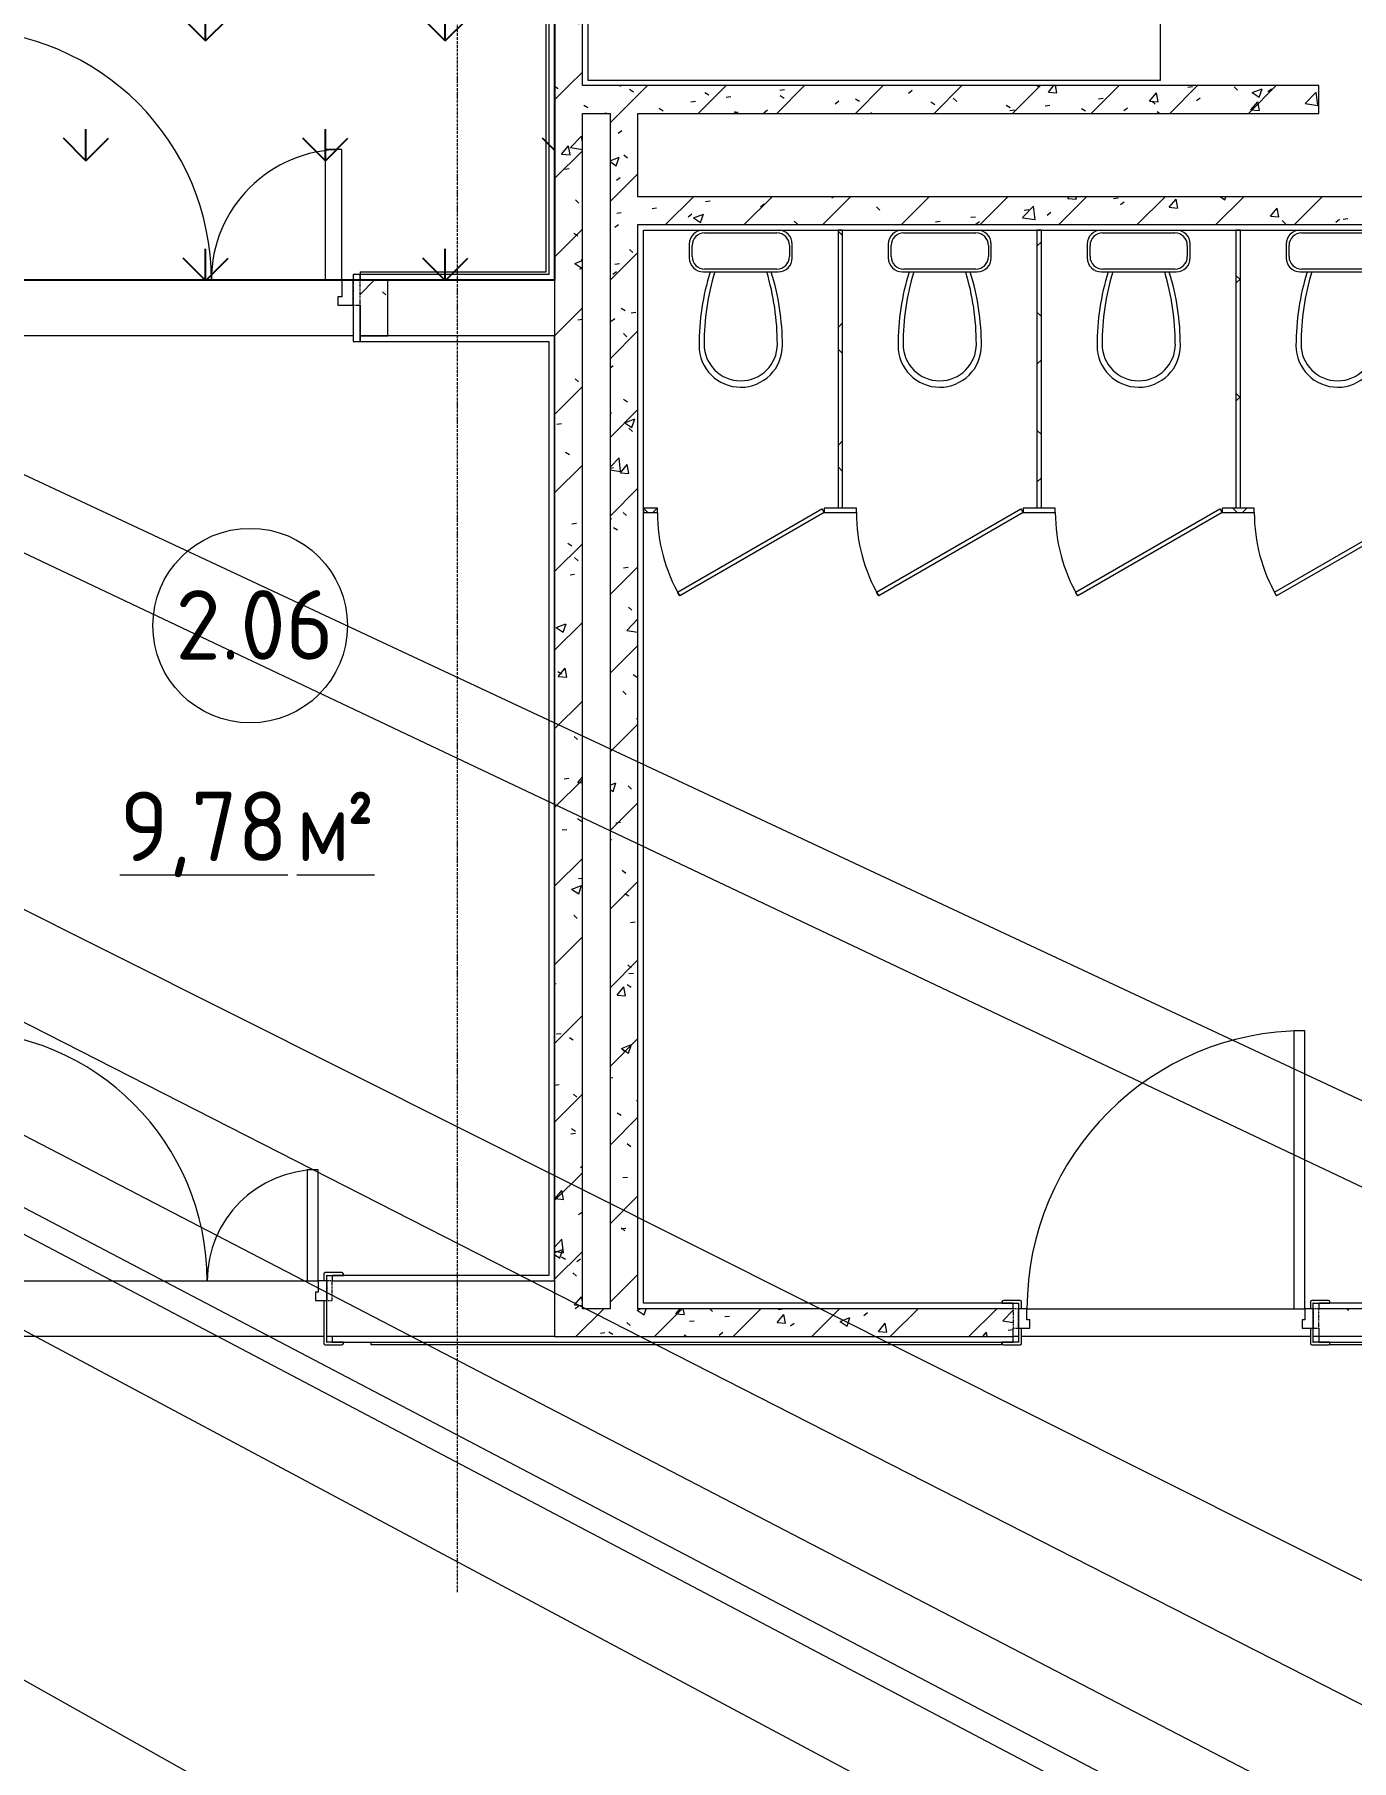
# Model space of a CAD drawing. Header units: millimetres. Extents: x -584918 to 2941280, y 3000189 to 4229862.
# Drawn here: x 174390 to 179129, y 3839241 to 3845449 of the extents above; entities that cross this region are included whole.
import ezdxf

# ---------------------------------------------------------------- set-up
doc = ezdxf.new("R2010")
doc.units = ezdxf.units.MM
doc.linetypes.add('ASVP_Невидимые', pattern=[5, 3, -2])
doc.linetypes.add('ASVP_Осевая', pattern=[14, 10, -2, 0, -2])
for name, color, linetype, lineweight in [('Двери', 7, 'Continuous', 0), ('Линии', 7, 'Continuous', 0), ('Марки помещений', 7, 'Continuous', 0), ('Обобщенные модели', 7, 'Continuous', 0), ('Перекрытие', 7, 'Continuous', 0), ('Сантехника', 7, 'Continuous', 0), ('Стены внутренние', 7, 'Continuous', 0), ('Стены наружные', 7, 'Continuous', 0), ('Стены несущие', 7, 'Continuous', 0), ('Стены отделка', 7, 'Continuous', 0), ('Стены перегородки', 7, 'Continuous', 0), ('экспертиза ДУ пояснения', 6, 'Continuous', 0), ('экспертиза условные обозначения', 1, 'Continuous', 0)]:
    doc.layers.add(name, color=color, linetype=linetype, lineweight=lineweight)
doc.styles.add('GOST Common_2', font='', dxfattribs={"height": 500})
doc.styles.add('GOST Common_3', font='', dxfattribs={"width": 0.9, "height": 500})
doc.styles.get('GOST Common_2').set_extended_font_data('GOST Common')
doc.styles.get('GOST Common_3').set_extended_font_data('GOST Common')
pattern_1 = [(45, (184030.3, 3824416.36), (-141.4214, 141.4214), [])]
pattern_2 = [(50, (184030.3, 3824416.36), (364.368, -31.8783), [38.1, -419.1]), (355, (184030.3, 3824416.36), (-70.486, 382.1133), [30.48, -335.28]), (100.451, (184060.67, 3824413.7), (293.885, 350.2334), [32.38, -356.18]), (46.184, (184030.3, 3824517.96), (542.1585, -84.086), [57.15, -628.65]), (96.636, (184075.5, 3824510.96), (474.805, 494.855), [48.57, -534.27]), (351.184, (184030.3, 3824517.96), (474.81, 494.85), [45.72, -502.92]), (21, (184081.1, 3824492.56), (303.2285, -204.5305), [38.1, -419.1]), (326, (184081.1, 3824492.56), (123.604, 368.376), [30.48, -335.28]), (71.451, (184106.37, 3824475.52), (426.834, 163.8427), [32.38, -356.18]), (37.5, (184030.3, 3824416.36), (6.17665, 169.11015), [16.764, -314.452, 16.764, -323.596, -336.55]), (37.5, (184030.3, 3824416.36), (6.17665, 169.11015), [-671.576, 16.764, -319.786]), (7.5, (184030.3, 3824416.36), (133.6389, 200.3615), [16.764, -177.292, 16.764, -306.832, -128.27]), (7.5, (184030.3, 3824416.36), (133.6389, 200.3615), [-517.652, 16.764, -111.506]), (327.5, (183917.02, 3824416.36), (271.1818, -11.4584), [16.764, -110.236, 16.764, -379.476, -525.78]), (327.5, (183917.02, 3824416.36), (271.1818, -11.4584), [-523.24, 16.764, -509.016]), (317.5, (183866.22, 3824416.36), (296.2585, 50.8528), [16.764, -148.336, 16.764, -246.38, -373.38]), (317.5, (183866.22, 3824416.36), (296.2585, 50.8528), [-428.244, 16.764, -356.616])]
pattern_3 = [(45, (184030.3, 3824416.36), (-212.132, 212.132), []), (135, (184030.3, 3824416.36), (-212.132, -212.132), [])]

# ---------------------------------------------------------------- blocks, each defined once
blk = doc.blocks.new('ASVP_ДверьДеревянная_1 полотно - Санузел 1000х2000h_полотно_ Г Л _950 в свету_-7525979-АР Этаж 02')
at = {"layer": 'Двери', "lineweight": 18}
for p, q in [((500, 1050), (460, 1050)), ((460, 1050), (460, 50)), ((500, 50), (500, 1050)), ((-500, 50), (-530, 50)), ((-530, 50), (-530, -20)), ((-500, 10), (-500, 50)), ((-490, 10), (-500, 10)), ((-490, -20), (-490, 10)), ((460, 50), (500, 50)), ((500, 10), (490, 10)), ((490, 10), (490, -20)), ((530, 50), (500, 50)), ((500, 50), (500, 10)), ((530, -20), (530, 50)), ((-530, -20), (-490, -20)), ((490, -20), (530, -20))]:
    blk.add_line(p, q, dxfattribs=at)
at = {"layer": 'Двери', "linetype": 'ASVP_Невидимые', "lineweight": 18}
for p, q in [((-530, 50), (-550, 50)), ((-550, 50), (-550, -20)), ((-530, -20), (-530, 50)), ((550, 50), (530, 50)), ((530, 50), (530, -20)), ((550, -20), (550, 50)), ((-550, -20), (-530, -20)), ((530, -20), (550, -20))]:
    blk.add_line(p, q, dxfattribs=at)
at = {"layer": 'Двери'}
blk.add_arc((500, 50), 1000, 90, 180, dxfattribs=at)
blk = doc.blocks.new('ASVP_НАЛИЧНИК МДФ_Двери - Наличник дверной МДФ-V8-АР Этаж 02')
at = {"layer": 'Обобщенные модели'}
h = blk.add_hatch(dxfattribs=at)
h.set_pattern_fill('FP_7', color=256, style=0, pattern_type=2)
h.set_pattern_definition([(216.87, (5735.7, -15912.83), (1249.4985, 833.00223), [208.25, -1874.25]), (206.565, (5985.6, -16037.78), (-416.5007, -416.5004), [465.661, -465.661]), (198.435, (5985.6, -16246.03), (-832.9995, -416.5009), [263.418, -1053.671])])
h.paths.add_polyline_path([(585, -10), (588.5, -8.5), (590, -5), (590, 0), (530, 0), (530, 50), (520, 50), (520, -5), (521.5, -8.5), (525, -10), (557.6, -10)])
h.paths.add_polyline_path([(-530, -10), (-525, -10), (-521.5, -8.5), (-520, -5), (-520, 50), (-530, 50), (-531, 0), (-590, -1), (-590, -5), (-588.5, -8.5), (-585, -10), (-531, -10)])
for p, q in [((-531, 0), (-590, 0)), ((-590, 0), (-590, -5)), ((-531, -1), (-531, 0)), ((-530, 50), (-530, -1)), ((-520, -5), (-520, 50)), ((520, 50), (520, -5)), ((530, -1), (530, 50)), ((590, 0), (531, 0)), ((531, 0), (531, -1)), ((590, -5), (590, 0)), ((-585, -10), (-525, -10)), ((-530, -1), (-531, -1)), ((525, -10), (585, -10)), ((531, -1), (530, -1))]:
    blk.add_line(p, q, dxfattribs=at)
for centre, start, end in [((-585, -5), 180, 270), ((-525, -5), 270, 360), ((525, -5), 180, 270), ((585, -5), 270, 360)]:
    blk.add_arc(centre, 5, start, end, dxfattribs=at)
blk = doc.blocks.new('ASVP_НАЛИЧНИК МДФ_Двери - Наличник дверной МДФ-V9-АР Этаж 02')
at = {"layer": 'Обобщенные модели'}
for p, q in [((-531, 0), (-590, 0)), ((-590, 0), (-590, -5)), ((-531, -1), (-531, 0)), ((-530, 20), (-530, -1)), ((-520, -5), (-520, 20)), ((520, 20), (520, -5)), ((530, -1), (530, 20)), ((590, 0), (531, 0)), ((531, 0), (531, -1)), ((590, -5), (590, 0)), ((-585, -10), (-525, -10)), ((-530, -1), (-531, -1)), ((525, -10), (585, -10)), ((531, -1), (530, -1))]:
    blk.add_line(p, q, dxfattribs=at)
for centre, start, end in [((-585, -5), 180, 270), ((-525, -5), 270, 360), ((525, -5), 180, 270), ((585, -5), 270, 360)]:
    blk.add_arc(centre, 5, start, end, dxfattribs=at)
blk = doc.blocks.new('ASVP_ДверьПротивопожарнаяСтальная_2 полотна - EI15 1370х2000h_полотна_ Г Пр _1250 в свету_-7407274-АР Этаж 02')
at = {"layer": 'Двери', "lineweight": 18}
for p, q in [((-685, 1000), (-625, 1000)), ((-685, 100), (-685, 1000)), ((-625, 1000), (-625, 100)), ((685, 570), (625, 570)), ((625, 570), (625, 100)), ((685, 100), (685, 570)), ((-725, 100), (-685, 100)), ((-725, 10), (-725, 100)), ((-625, 100), (-685, 100)), ((-685, 100), (-685, 40)), ((625, 100), (685, 100)), ((725, 100), (685, 100)), ((685, 100), (685, 40)), ((725, 10), (725, 100)), ((-670, 10), (-725, 10)), ((-685, 40), (-670, 40)), ((-670, 40), (-670, 10)), ((685, 40), (670, 40)), ((670, 40), (670, 10)), ((670, 10), (725, 10))]:
    blk.add_line(p, q, dxfattribs=at)
at = {"layer": 'Двери', "linetype": 'ASVP_Невидимые', "lineweight": 18}
for p, q in [((-750, 100), (-725, 100)), ((-750, 10), (-750, 100)), ((-725, 100), (-725, 10)), ((750, 100), (725, 100)), ((725, 100), (725, 10)), ((750, 10), (750, 100)), ((-725, 10), (-750, 10)), ((725, 10), (750, 10))]:
    blk.add_line(p, q, dxfattribs=at)
at = {"layer": 'Двери'}
for centre, radius, start, end in [((-685, 100), 900, 360, 90), ((685, 100), 470, 90, 180)]:
    blk.add_arc(centre, radius, start, end, dxfattribs=at)
blk = doc.blocks.new('ASVP_ДверьДеревянная_2 полотна - Межкомнатная 1300х2000h_полотна_ Г Пр _1220 в свету_-7189934-АР Этаж 02')
at = {"layer": 'Двери', "lineweight": 18}
for p, q in [((-650, 1000), (-610, 1000)), ((-650, 100), (-650, 1000)), ((-610, 1000), (-610, 100)), ((650, 500), (610, 500)), ((610, 500), (610, 100)), ((650, 100), (650, 500)), ((-680, 100), (-650, 100)), ((-680, 30), (-680, 100)), ((-610, 100), (-650, 100)), ((-650, 100), (-650, 60)), ((610, 100), (650, 100)), ((680, 100), (650, 100)), ((650, 100), (650, 60)), ((680, 30), (680, 100)), ((-640, 30), (-680, 30)), ((-650, 60), (-640, 60)), ((-640, 60), (-640, 30)), ((650, 60), (640, 60)), ((640, 60), (640, 30)), ((640, 30), (680, 30))]:
    blk.add_line(p, q, dxfattribs=at)
at = {"layer": 'Двери', "linetype": 'ASVP_Невидимые', "lineweight": 18}
for p, q in [((-700, 100), (-680, 100)), ((-700, 30), (-700, 100)), ((-680, 100), (-680, 30)), ((700, 100), (680, 100)), ((680, 100), (680, 30)), ((700, 30), (700, 100)), ((-680, 30), (-700, 30)), ((680, 30), (700, 30))]:
    blk.add_line(p, q, dxfattribs=at)
at = {"layer": 'Двери'}
for centre, radius, start, end in [((-650, 100), 900, 360, 90), ((650, 100), 400, 90, 180)]:
    blk.add_arc(centre, radius, start, end, dxfattribs=at)
blk = doc.blocks.new('ASVP_НАЛИЧНИК МДФ_Двери - Наличник дверной МДФ-7405303-АР Этаж 02')
at = {"layer": 'Обобщенные модели'}
for p, q in [((-680, 150), (-680, -1)), ((-670, -5), (-670, 150)), ((670, 150), (670, -5)), ((680, -1), (680, 150)), ((-681, 0), (-740, 0)), ((-740, 0), (-740, -5)), ((-681, -1), (-681, 0)), ((740, 0), (681, 0)), ((681, 0), (681, -1)), ((740, -5), (740, 0)), ((-735, -10), (-675, -10)), ((-680, -1), (-681, -1)), ((675, -10), (735, -10)), ((681, -1), (680, -1))]:
    blk.add_line(p, q, dxfattribs=at)
for centre, start, end in [((-735, -5), 180, 270), ((-675, -5), 270, 360), ((675, -5), 180, 270), ((735, -5), 270, 360)]:
    blk.add_arc(centre, 5, start, end, dxfattribs=at)
blk = doc.blocks.new('ASVP_НАЛИЧНИК МДФ_Двери - Наличник дверной МДФ-7488626-АР Этаж 02')
at = {"layer": 'Обобщенные модели'}
for p, q in [((-681, 0), (-740, 0)), ((-740, 0), (-740, -5)), ((-681, -1), (-681, 0)), ((-680, 20), (-680, -1)), ((-670, -5), (-670, 20)), ((670, 20), (670, -5)), ((680, -1), (680, 20)), ((740, 0), (681, 0)), ((681, 0), (681, -1)), ((740, -5), (740, 0)), ((-735, -10), (-675, -10)), ((-680, -1), (-681, -1)), ((675, -10), (735, -10)), ((681, -1), (680, -1))]:
    blk.add_line(p, q, dxfattribs=at)
for centre, start, end in [((-735, -5), 180, 270), ((-675, -5), 270, 360), ((675, -5), 180, 270), ((735, -5), 270, 360)]:
    blk.add_arc(centre, 5, start, end, dxfattribs=at)
blk = doc.blocks.new('ASVP_ОТКОС_Оштукатуривание дверного откоса - Оштукатуривание дверного откоса-5741163-АР Этаж 02')
at = {"layer": 'Обобщенные модели'}
for p, q in [((-750, 130), (-750, 0)), ((-725, 0), (-725, 130)), ((725, 130), (725, 0)), ((750, 0), (750, 130)), ((-750, 0), (-725, 0)), ((725, 0), (750, 0))]:
    blk.add_line(p, q, dxfattribs=at)
blk = doc.blocks.new('ASVP_ОТКОС_Оштукатуривание дверного откоса - Оштукатуривание дверного откоса-5741164-АР Этаж 02')
at = {"layer": 'Обобщенные модели'}
for p, q in [((-750, 20), (-750, 0)), ((-725, 0), (-725, 20)), ((725, 20), (725, 0)), ((725, 0), (750, 0)), ((750, 0), (750, 20)), ((-750, 0), (-725, 0))]:
    blk.add_line(p, q, dxfattribs=at)
blk = doc.blocks.new('ASVP_2D_Унитаз_Слив - Унитаз детский-7571098-АР Этаж 02')
at = {"layer": 'Сантехника'}
for p, q in [((-294.1, -60), (-294.1, -110)), ((-239.1, -20), (20.9, -20)), ((75.9, -110), (75.9, -60)), ((-284.1, -105), (-284.1, -65)), ((65.9, -65), (65.9, -105)), ((-244.1, -160), (25.9, -160)), ((20.9, -150), (-239.1, -150))]:
    blk.add_line(p, q, dxfattribs=at)
for centre, radius, start, end in [((-244.1, -60), 50, 90, 180), ((-239.1, -65), 45, 90, 180), ((20.9, -65), 45, 360, 90), ((25.9, -60), 50, 360, 90), ((-244.1, -110), 50, 180, 270), ((-239.1, -105), 45, 180, 270), ((20.9, -105), 45, 270, 360), ((25.9, -110), 50, 270, 360), ((638.7, -425), 897.8, 162.83276, 180), ((661.9, -420.1), 902.8, 163.25645, 180), ((-880.1, -420.1), 902.8, 0, 16.74355), ((-856.9, -425), 897.8, 360, 17.16724), ((-109.1, -425), 150, 180, 269.90037), ((-109.1, -420.1), 131.9, 180, 270), ((-109.1, -425), 150, 269.90037, 360), ((-109.1, -420.1), 131.9, 270, 0)]:
    blk.add_arc(centre, radius, start, end, dxfattribs=at)
blk = doc.blocks.new('Д_Эскиз_1П - Дверь_в_трансформируемой_перегородке-7571097-АР Этаж 02')
at = {"layer": 'Двери'}
for p, q in [((-300, 8), (219.6, 308)), ((227.6, 294.1), (-292, -5.9)), ((219.6, 308), (227.6, 294.1)), ((-292, -5.9), (-300, 8))]:
    blk.add_line(p, q, dxfattribs=at)
blk.add_arc((-300, 8), 600, 0, 30, dxfattribs=at)
blk = doc.blocks.new('ASVP_Марка_Помещение_ДваЗначения - Номер Площадь-685795-АР Этаж 02')
at = {"layer": 'Марки помещений'}
blk.add_circle((0, 0), 3.5, dxfattribs=at)

msp = doc.modelspace()

# ---------------------------------------------------------------- hatches: boundary and pattern name
at = {"layer": 'Стены внутренние'}
h = msp.add_hatch(dxfattribs=at)
h.set_pattern_fill('FP_1', color=256, style=0, pattern_type=2)
h.set_pattern_definition(pattern_1)
h.paths.add_polyline_path([(176261.203, 3845265.697), (176361.203, 3845265.697), (176361.203, 3846367.301), (176261.203, 3846367.301), (176261.203, 3845315.127)])
h = msp.add_hatch(dxfattribs=at)
h.set_pattern_fill('FP_2', color=256, style=0, pattern_type=2)
h.set_pattern_definition(pattern_2)
h.paths.add_polyline_path([(176261.203, 3845265.697), (176361.203, 3845265.697), (176361.203, 3846367.301), (176261.203, 3846367.301), (176261.203, 3845315.127)])
h = msp.add_hatch(dxfattribs=at)
h.set_pattern_fill('FP_1', color=256, style=0, pattern_type=2)
h.set_pattern_definition(pattern_1)
h.paths.add_polyline_path([(177087.006, 3845165.697), (179011.203, 3845165.697), (179011.203, 3845265.697), (176261.203, 3845265.697), (176261.203, 3845165.697), (176604.069, 3845165.697)])
h = msp.add_hatch(dxfattribs=at)
h.set_pattern_fill('FP_2', color=256, style=0, pattern_type=2)
h.set_pattern_definition(pattern_2)
h.paths.add_polyline_path([(177087.006, 3845165.697), (179011.203, 3845165.697), (179011.203, 3845265.697), (176261.203, 3845265.697), (176261.203, 3845165.697), (176604.069, 3845165.697)])
h = msp.add_hatch(dxfattribs=at)
h.set_pattern_fill('FP_1', color=256, style=0, pattern_type=2)
h.set_pattern_definition(pattern_1)
h.paths.add_polyline_path([(176361.203, 3840865.697), (176361.203, 3845165.697), (176261.203, 3845165.697), (176261.203, 3840865.697)])
h = msp.add_hatch(dxfattribs=at)
h.set_pattern_fill('FP_2', color=256, style=0, pattern_type=2)
h.set_pattern_definition(pattern_2)
h.paths.add_polyline_path([(176361.203, 3840865.697), (176361.203, 3845165.697), (176261.203, 3845165.697), (176261.203, 3840865.697)])
h = msp.add_hatch(dxfattribs=at)
h.set_pattern_fill('FP_1', color=256, style=0, pattern_type=2)
h.set_pattern_definition(pattern_1)
h.paths.add_polyline_path([(176461.203, 3840865.697), (176561.203, 3840865.697), (176561.203, 3845165.697), (176461.203, 3845165.697), (176461.203, 3840978.348)])
h = msp.add_hatch(dxfattribs=at)
h.set_pattern_fill('FP_2', color=256, style=0, pattern_type=2)
h.set_pattern_definition(pattern_2)
h.paths.add_polyline_path([(176461.203, 3840865.697), (176561.203, 3840865.697), (176561.203, 3845165.697), (176461.203, 3845165.697), (176461.203, 3840978.348)])
h = msp.add_hatch(dxfattribs=at)
h.set_pattern_fill('FP_1', color=256, style=0, pattern_type=2)
h.set_pattern_definition(pattern_1)
h.paths.add_polyline_path([(176561.203, 3844765.697), (181861.203, 3844765.697), (181861.203, 3844865.697), (176561.203, 3844865.697)])
h = msp.add_hatch(dxfattribs=at)
h.set_pattern_fill('FP_2', color=256, style=0, pattern_type=2)
h.set_pattern_definition(pattern_2)
h.paths.add_polyline_path([(176561.203, 3844765.697), (181861.203, 3844765.697), (181861.203, 3844865.697), (176561.203, 3844865.697)])
h = msp.add_hatch(dxfattribs=at)
h.set_pattern_fill('FP_1', color=256, style=0, pattern_type=2)
h.set_pattern_definition(pattern_1)
h.paths.add_polyline_path([(173311.203, 3844365.697), (174061.203, 3844365.697), (174061.203, 3844565.697), (173311.203, 3844565.15)])
h.paths.add_polyline_path([(175661.203, 3844365.697), (175661.203, 3844565.697), (175561.203, 3844565.697), (175561.203, 3844365.697)])
h = msp.add_hatch(dxfattribs=at)
h.set_pattern_fill('FP_2', color=256, style=0, pattern_type=2)
h.set_pattern_definition(pattern_2)
h.paths.add_polyline_path([(173311.203, 3844365.697), (174061.203, 3844365.697), (174061.203, 3844565.697), (173311.203, 3844565.15)])
h.paths.add_polyline_path([(175661.203, 3844365.697), (175661.203, 3844565.697), (175561.203, 3844565.697), (175561.203, 3844365.697)])
h = msp.add_hatch(dxfattribs=at)
h.set_pattern_fill('FP_1', color=256, style=0, pattern_type=2)
h.set_pattern_definition(pattern_1)
h.paths.add_polyline_path([(181961.203, 3840765.697), (182161.203, 3840765.697), (182161.203, 3840865.697), (179011.203, 3840865.697), (179011.203, 3840765.697), (181861.203, 3840765.697)])
h.paths.add_polyline_path([(177087.006, 3840765.697), (177911.203, 3840765.697), (177911.203, 3840865.697), (176261.203, 3840865.697), (176261.203, 3840765.697), (176561.203, 3840765.697)])
h = msp.add_hatch(dxfattribs=at)
h.set_pattern_fill('FP_2', color=256, style=0, pattern_type=2)
h.set_pattern_definition(pattern_2)
h.paths.add_polyline_path([(181961.203, 3840765.697), (182161.203, 3840765.697), (182161.203, 3840865.697), (179011.203, 3840865.697), (179011.203, 3840765.697), (181861.203, 3840765.697)])
h.paths.add_polyline_path([(177087.006, 3840765.697), (177911.203, 3840765.697), (177911.203, 3840865.697), (176261.203, 3840865.697), (176261.203, 3840765.697), (176561.203, 3840765.697)])
at = {"layer": 'Стены наружные'}
h = msp.add_hatch(dxfattribs=at)
h.set_pattern_fill('FP_14', color=256, style=0, pattern_type=2)
h.set_pattern_definition(pattern_3)
h.paths.add_polyline_path([(177281.203, 3843745.697), (177297.203, 3843745.697), (177297.203, 3844745.697), (177281.203, 3844745.697), (177281.203, 3843869.534)])
h = msp.add_hatch(dxfattribs=at)
h.set_pattern_fill('FP_14', color=256, style=0, pattern_type=2)
h.set_pattern_definition(pattern_3)
h.paths.add_polyline_path([(177997.203, 3843745.697), (178013.203, 3843745.697), (178013.203, 3844745.697), (177997.203, 3844745.697), (177997.203, 3843869.534)])
h = msp.add_hatch(dxfattribs=at)
h.set_pattern_fill('FP_14', color=256, style=0, pattern_type=2)
h.set_pattern_definition(pattern_3)
h.paths.add_polyline_path([(178713.203, 3843745.697), (178729.203, 3843745.697), (178729.203, 3844745.697), (178713.203, 3844745.697), (178713.203, 3843869.534)])
h = msp.add_hatch(dxfattribs=at)
h.set_pattern_fill('FP_14', color=256, style=0, pattern_type=2)
h.set_pattern_definition(pattern_3)
h.paths.add_polyline_path([(177997.203, 3843729.697), (178063.203, 3843729.697), (178063.203, 3843745.697), (177947.203, 3843745.697), (177947.203, 3843729.697)])
h.paths.add_polyline_path([(176581.203, 3843729.697), (176631.203, 3843729.697), (176631.203, 3843745.697), (176581.203, 3843745.697)])
h.paths.add_polyline_path([(177231.203, 3843729.697), (177347.203, 3843729.697), (177347.203, 3843745.697), (177231.203, 3843745.697)])
h.paths.add_polyline_path([(178663.203, 3843729.697), (178779.203, 3843729.697), (178779.203, 3843745.697), (178663.203, 3843745.697)])
h.paths.add_polyline_path([(180095.203, 3843729.697), (180145.203, 3843729.697), (180145.203, 3843745.697), (180095.203, 3843745.697)])
h.paths.add_polyline_path([(179445.203, 3843729.697), (179495.203, 3843729.697), (179495.203, 3843745.697), (179379.203, 3843745.697), (179379.203, 3843729.697), (179429.203, 3843729.697)])
at = {"layer": 'экспертиза условные обозначения', "lineweight": -3}
h = msp.add_hatch(dxfattribs=at)
h.set_pattern_fill('GRASS', color=3, scale=24)
h.set_pattern_definition([(90, (183626.44, 3579035.56), (-431.0523, 431.0523), [114.3, -747.8046]), (45, (183626.44, 3579035.56), (-431.0523, 431.0523), [114.3, -495.3]), (135, (183626.44, 3579035.56), (-431.0523, -431.0523), [114.3, -495.3])])
edge = h.paths.add_edge_path()
edge.add_line((165449.618, 3852387.21), (166159.793, 3854149.496))
edge.add_line((166159.793, 3854149.496), (183114.838, 3847316.866))
edge.add_line((183114.838, 3847316.866), (182404.664, 3845554.58))
edge.add_line((182404.664, 3845554.58), (177800.899, 3847415.219))
edge.add_arc((177378.984, 3846379.908), 1117.981, 67.8278443, 178.9159405)
edge.add_line((176261.203, 3846401.059), (176261.203, 3844565.697))
edge.add_line((176261.203, 3844565.697), (173308.434, 3844565.697))
edge.add_line((173308.434, 3844565.697), (173311.203, 3849219.109))
edge.add_line((173311.203, 3849219.109), (169300.899, 3850840.592))
edge.add_line((169300.899, 3850840.592), (166608.434, 3851925.615))

# ---------------------------------------------------------------- linework, layer by layer
at = {"layer": 'Линии', "linetype": 'ASVP_Осевая'}
msp.add_line((175911.203, 3845665.697), (175911.203, 3839845.697), dxfattribs=at)
at = {"layer": 'Перекрытие'}
for p, q in [((178441.203, 3845285.697), (178441.203, 3846914.603)), ((176381.203, 3846367.301), (176381.203, 3845285.697)), ((176381.203, 3845285.697), (178441.203, 3845285.697)), ((174186.203, 3844565.697), (175436.203, 3844565.697)), ((175536.203, 3844365.697), (174086.203, 3844365.697)), ((174151.203, 3840965.697), (175371.203, 3840965.697)), ((177961.203, 3840865.697), (178921.203, 3840865.697)), ((175431.203, 3840765.697), (174091.203, 3840765.697)), ((175461.203, 3840765.697), (175441.203, 3840765.697)), ((177931.203, 3840765.697), (177911.203, 3840765.697)), ((178981.203, 3840765.697), (177941.203, 3840765.697)), ((179011.203, 3840765.697), (178991.203, 3840765.697))]:
    msp.add_line(p, q, dxfattribs=at)
at = {"layer": 'Стены внутренние'}
for p, q in [((176231.203, 3844595.697), (176231.203, 3846367.301)), ((175561.203, 3844595.697), (176231.203, 3844595.697)), ((175561.203, 3844595.697), (175561.203, 3844585.697)), ((175601.203, 3840735.697), (175601.203, 3840745.697)), ((177871.203, 3840735.697), (175601.203, 3840735.697)), ((177871.203, 3840735.697), (177871.203, 3840740.697)), ((179051.203, 3840735.697), (179051.203, 3840740.697)), ((180731.203, 3840735.697), (179051.203, 3840735.697))]:
    msp.add_line(p, q, dxfattribs=at)
at = {"layer": 'Стены несущие'}
for p, q in [((176261.203, 3846367.301), (176261.203, 3845265.697)), ((176361.203, 3845265.697), (176361.203, 3846367.301)), ((176261.203, 3845265.697), (176261.203, 3840765.697)), ((179011.203, 3845265.697), (176361.203, 3845265.697)), ((179011.203, 3845165.697), (179011.203, 3845265.697)), ((176361.203, 3840865.697), (176361.203, 3845165.697)), ((176361.203, 3845165.697), (176461.203, 3845165.697)), ((176461.203, 3845165.697), (176461.203, 3840865.697)), ((176561.203, 3845165.697), (179011.203, 3845165.697)), ((176561.203, 3844865.697), (176561.203, 3845165.697)), ((181861.203, 3844865.697), (176561.203, 3844865.697)), ((176561.203, 3844765.697), (181861.203, 3844765.697)), ((176561.203, 3840865.697), (176561.203, 3844765.697)), ((175661.203, 3844565.697), (175561.203, 3844565.697)), ((175561.203, 3844565.697), (175661.203, 3844565.697)), ((175661.203, 3844365.697), (175661.203, 3844565.697)), ((175561.203, 3844475.697), (175561.203, 3844365.697)), ((175561.203, 3844365.697), (175661.203, 3844365.697)), ((176461.203, 3840865.697), (176361.203, 3840865.697)), ((177911.203, 3840865.697), (176561.203, 3840865.697)), ((181861.203, 3840865.697), (179011.203, 3840865.697)), ((177911.203, 3840765.697), (177911.203, 3840795.697)), ((179011.203, 3840795.697), (179011.203, 3840765.697)), ((176261.203, 3840765.697), (177911.203, 3840765.697)), ((180761.203, 3840765.697), (179011.203, 3840765.697))]:
    msp.add_line(p, q, dxfattribs=at)
at = {"layer": 'Стены отделка'}
for p, q in [((176241.203, 3846367.301), (176241.203, 3844585.697)), ((176261.203, 3844565.697), (176261.203, 3846367.301)), ((176581.203, 3844745.697), (181841.203, 3844745.697)), ((176581.203, 3840885.697), (176581.203, 3844745.697)), ((176241.203, 3844585.697), (175561.203, 3844585.697)), ((175561.203, 3844585.697), (175561.203, 3844565.697)), ((175661.203, 3844565.697), (176261.203, 3844565.697)), ((176261.203, 3844365.697), (175561.203, 3844365.697)), ((175561.203, 3844365.697), (175561.203, 3844345.697)), ((175561.203, 3844345.697), (176241.203, 3844345.697)), ((176241.203, 3844345.697), (176241.203, 3840985.697)), ((176261.203, 3840965.697), (176261.203, 3844365.697)), ((175461.203, 3840985.697), (175461.203, 3840965.697)), ((176241.203, 3840985.697), (175461.203, 3840985.697)), ((175461.203, 3840965.697), (176261.203, 3840965.697)), ((177911.203, 3840885.697), (176581.203, 3840885.697)), ((177911.203, 3840865.697), (177911.203, 3840885.697)), ((181841.203, 3840885.697), (179011.203, 3840885.697)), ((179011.203, 3840885.697), (179011.203, 3840865.697)), ((176261.203, 3840765.697), (175461.203, 3840765.697)), ((175461.203, 3840765.697), (175461.203, 3840745.697)), ((175461.203, 3840745.697), (177911.203, 3840745.697)), ((177911.203, 3840745.697), (177911.203, 3840765.697)), ((179011.203, 3840765.697), (179011.203, 3840745.697)), ((179011.203, 3840745.697), (180741.203, 3840745.697))]:
    msp.add_line(p, q, dxfattribs=at)
at = {"layer": 'Стены перегородки'}
for p, q in [((177281.203, 3844745.697), (177281.203, 3843745.697)), ((177297.203, 3844745.697), (177281.203, 3844745.697)), ((177297.203, 3843745.697), (177297.203, 3844745.697)), ((177997.203, 3844745.697), (177997.203, 3843745.697)), ((178013.203, 3844745.697), (177997.203, 3844745.697)), ((178013.203, 3843745.697), (178013.203, 3844745.697)), ((178713.203, 3844745.697), (178713.203, 3843745.697)), ((178729.203, 3844745.697), (178713.203, 3844745.697)), ((178729.203, 3843745.697), (178729.203, 3844745.697)), ((176631.203, 3843745.697), (176581.203, 3843745.697)), ((176581.203, 3843745.697), (176581.203, 3843729.697)), ((176581.203, 3843729.697), (176631.203, 3843729.697)), ((176631.203, 3843729.697), (176631.203, 3843745.697)), ((177347.203, 3843745.697), (177231.203, 3843745.697)), ((177231.203, 3843745.697), (177231.203, 3843729.697)), ((177231.203, 3843729.697), (177347.203, 3843729.697)), ((177347.203, 3843729.697), (177347.203, 3843745.697)), ((178063.203, 3843745.697), (177947.203, 3843745.697)), ((177947.203, 3843745.697), (177947.203, 3843729.697)), ((177947.203, 3843729.697), (178063.203, 3843729.697)), ((178063.203, 3843729.697), (178063.203, 3843745.697)), ((178779.203, 3843745.697), (178663.203, 3843745.697)), ((178663.203, 3843745.697), (178663.203, 3843729.697)), ((178663.203, 3843729.697), (178779.203, 3843729.697)), ((178779.203, 3843729.697), (178779.203, 3843745.697))]:
    msp.add_line(p, q, dxfattribs=at)
at = {"layer": 'экспертиза ДУ пояснения'}
for points in [[(127632.222, 3865719.663), (182583.877, 3836395.57)], [(183477.908, 3836444.323), (127632.222, 3865719.663)], [(127632.222, 3865719.663), (190303.722, 3830587.545)], [(196251.948, 3830728.236), (127632.222, 3865719.663)], [(127632.222, 3865719.663), (197324.351, 3830787.504)], [(202853.373, 3826133.956), (127632.222, 3865719.663)], [(127632.222, 3865719.663), (203742.915, 3826246.124)], [(209860.825, 3826760.098), (127632.222, 3865719.663)], [(127632.222, 3865719.663), (210809.562, 3826812.887)]]:
    msp.add_lwpolyline(points, dxfattribs=at)
at = {"layer": 'экспертиза условные обозначения', "color": 3, "lineweight": -3}
msp.add_lwpolyline([(165449.618, 3852387.21), (166159.793, 3854149.496), (183114.838, 3847316.866), (182404.664, 3845554.58), (177800.899, 3847415.219, 0.52661635), (176261.203, 3846401.059), (176261.203, 3844565.697), (173308.434, 3844565.697), (173311.203, 3849219.109), (169300.899, 3850840.592), (166608.434, 3851925.615)], format="xyb", dxfattribs=at)

# ---------------------------------------------------------------- block references
at = {"layer": 'Двери'}
for name, p in [('ASVP_ДверьПротивопожарнаяСтальная_2 полотна - EI15 1370х2000h_полотна_ Г Пр _1250 в свету_-7407274-АР Этаж 02', (174811.203, 3844465.697)), ('ASVP_ДверьДеревянная_2 полотна - Межкомнатная 1300х2000h_полотна_ Г Пр _1220 в свету_-7189934-АР Этаж 02', (174761.203, 3840865.697)), ('ASVP_ДверьДеревянная_1 полотно - Санузел 1000х2000h_полотно_ Г Л _950 в свету_-7525979-АР Этаж 02', (178461.203, 3840815.697))]:
    msp.add_blockref(name, p, dxfattribs=at)
at = {"layer": 'Двери', "rotation": 180}
for p in [(176931.203, 3843737.697), (177647.203, 3843737.697), (178363.203, 3843737.697), (179079.203, 3843737.697)]:
    msp.add_blockref('Д_Эскиз_1П - Дверь_в_трансформируемой_перегородке-7571097-АР Этаж 02', p, dxfattribs=at)
at = {"layer": 'Марки помещений', "xscale": 99.99999999999993, "yscale": 99.99999999999993, "zscale": 99.99999999999993}
msp.add_blockref('ASVP_Марка_Помещение_ДваЗначения - Номер Площадь-685795-АР Этаж 02', (175165.827, 3843323.059), dxfattribs=at)
at = {"layer": 'Обобщенные модели', "rotation": 180}
for name, p in [('ASVP_ОТКОС_Оштукатуривание дверного откоса - Оштукатуривание дверного откоса-5741164-АР Этаж 02', (174811.203, 3844585.697)), ('ASVP_НАЛИЧНИК МДФ_Двери - Наличник дверной МДФ-7488626-АР Этаж 02', (174761.203, 3840985.697)), ('ASVP_НАЛИЧНИК МДФ_Двери - Наличник дверной МДФ-V9-АР Этаж 02', (178461.203, 3840885.697))]:
    msp.add_blockref(name, p, dxfattribs=at)
at = {"layer": 'Обобщенные модели'}
for name, p in [('ASVP_ОТКОС_Оштукатуривание дверного откоса - Оштукатуривание дверного откоса-5741163-АР Этаж 02', (174811.203, 3844345.697)), ('ASVP_НАЛИЧНИК МДФ_Двери - Наличник дверной МДФ-7405303-АР Этаж 02', (174761.203, 3840745.697)), ('ASVP_НАЛИЧНИК МДФ_Двери - Наличник дверной МДФ-V8-АР Этаж 02', (178461.203, 3840745.697))]:
    msp.add_blockref(name, p, dxfattribs=at)
at = {"layer": 'Сантехника'}
for p in [(177040.278, 3844755.697), (177756.278, 3844755.697), (178472.278, 3844755.697), (179188.278, 3844755.697)]:
    msp.add_blockref('ASVP_2D_Унитаз_Слив - Унитаз детский-7571098-АР Этаж 02', p, dxfattribs=at)

# ---------------------------------------------------------------- texts
at = {"layer": 'Марки помещений', "char_height": 250, "attachment_point": 1}
for s, insert, width, style in [('2.06', (174897.17, 3843450.784), 663.79725, 'GOST Common_2'), ('\\L9,78 ', (174696.933, 3842726.254), 772.02506, 'GOST Common_2'), ('\\L\\fGOST Common|b0|i0|c238|p34|;\\W.9;\\L²', (175512.512, 3842726.254), 165.94931, 'GOST Common_3'), ('\\L\\fGOST Common|b0|i0|c204|p34|;\\W.9;\\Lм', (175333.918, 3842726.254), 216.45562, 'GOST Common_2')]:
    msp.add_mtext(s, dxfattribs=dict(at, insert=insert, width=width, style=style))

doc.saveas('drawing.dxf')
